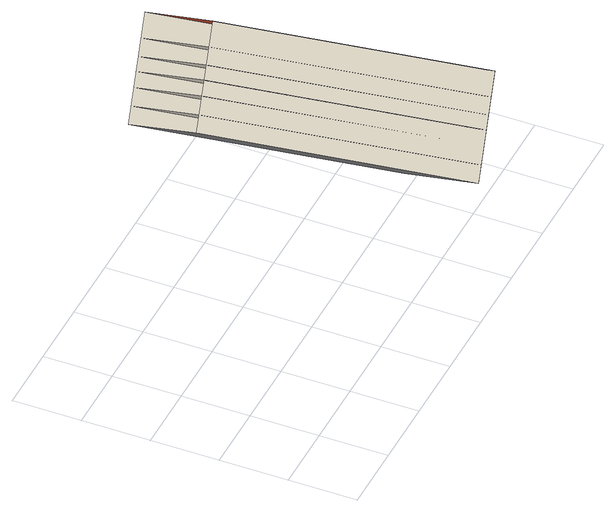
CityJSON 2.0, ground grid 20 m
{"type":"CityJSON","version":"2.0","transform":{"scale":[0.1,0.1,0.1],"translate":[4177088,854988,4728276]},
"CityObjects":{
"building1":{"type":"Building","geometry":[{"type":"MultiSurface","lod":"3","boundaries":[[[0,1,2,3]],[[4,5,6,7]],[[1,5,4,0]],[[0,4,7,3]],[[2,6,5,1]],[[8,9,10,11]],[[12,13,14,15]],[[16,17,18,19]],[[20,21,22,23]],[[24,25,26,27]]],"semantics":{"surfaces":[{"type":"GroundSurface"},{"type":"RoofSurface"},{"type":"WallSurface"},{"type":"FloorSurface"}],"values":[0,1,2,2,2,3,3,3,3,3]}}]}
},
"vertices":[
[1079,235,1],[1051,8,66],[9,360,918],[53,577,840],[1275,275,224],[1247,48,290],[205,400,1141],[249,617,1064],[1111,241,37],[1083,15,103],[41,366,954],[85,584,877],[1144,248,75],[1116,21,140],[74,373,992],[118,590,914],[1172,254,107],[1144,27,172],[101,379,1024],[146,596,946],[1199,259,137],[1171,33,202],[128,384,1054],[172,601,976],[1230,266,173],[1202,39,238],[160,391,1090],[204,608,1012]
]}
